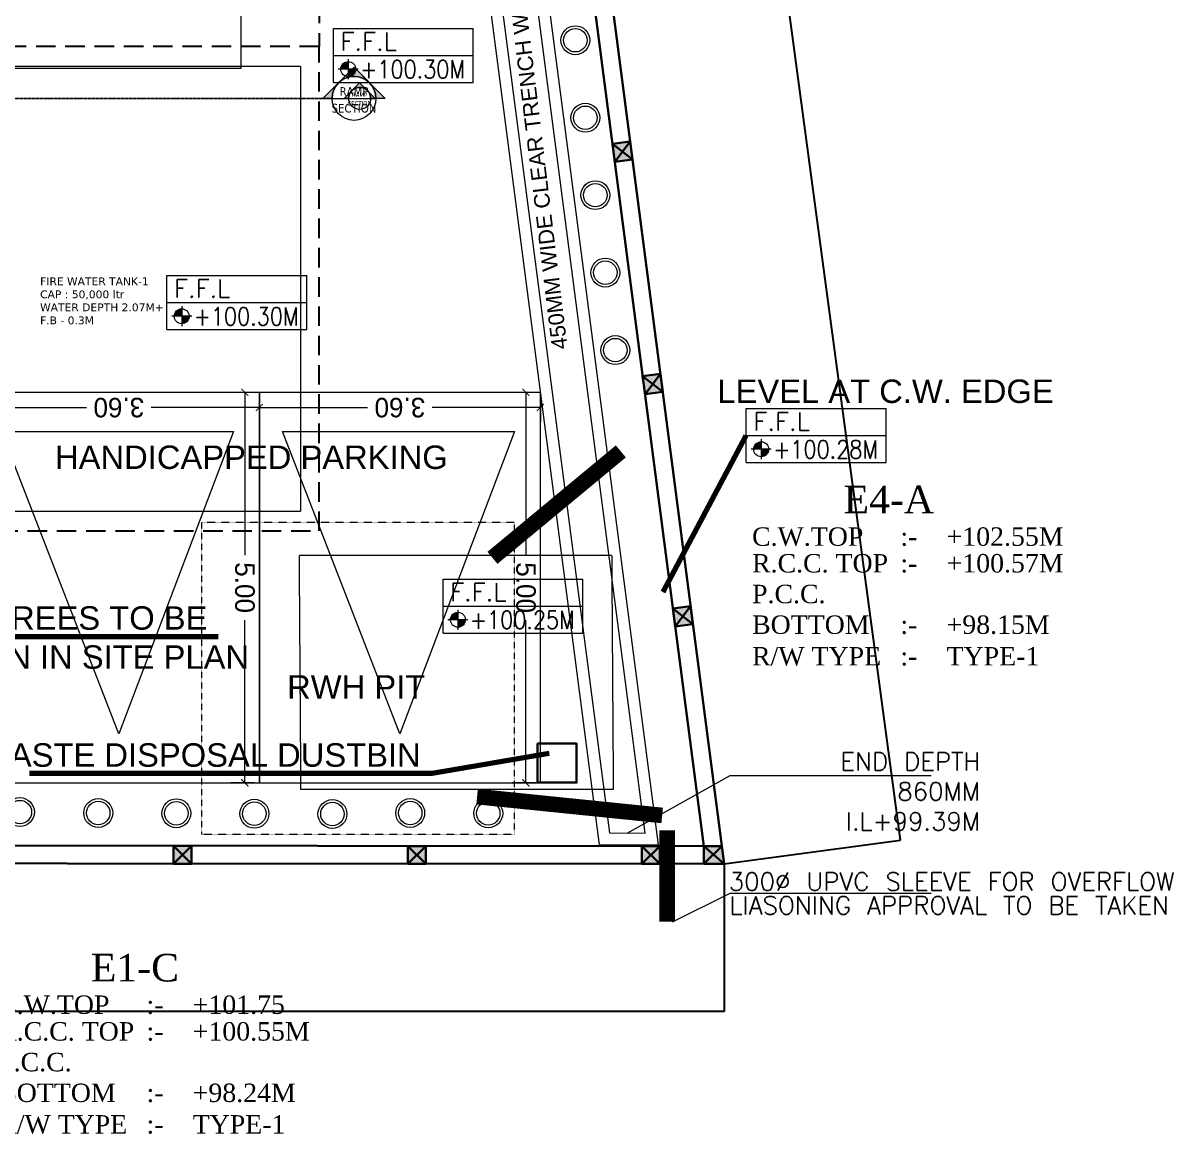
# Model space of a CAD drawing. Header units: inches. Extents: x 6 to 183294, y -48183 to 78918.
# Drawn here: x 158074 to 172805, y 19369 to 33594 of the extents above; entities that cross this region are included whole.
import ezdxf
from ezdxf.enums import TextEntityAlignment as Align

# ---------------------------------------------------------------- set-up
doc = ezdxf.new("R2010")
doc.units = ezdxf.units.IN
doc.header["$MEASUREMENT"] = 0
doc.header["$PDMODE"] = 35
for name, pattern in [('( Hidden )', [0.375, 0.25, -0.125]), ('CONTINULUS', [0]), ('PHANTOM2', [1.25, 0.625, -0.125, 0.125, -0.125, 0.125, -0.125])]:
    doc.linetypes.add(name, pattern=pattern)
for name, color, linetype, lineweight in [('0 @ 1 (2)', 8, 'Continuous', 0), ('CAR', 8, 'Continuous', 0), ('DD', 8, 'Continuous', 0), ('DIMENSION', 7, 'Continuous', 0), ('otla', 8, 'Continuous', 0), ('SDA_DIM', 8, 'Continuous', 5), ('SDA_DIM SITE LAYOUT', 8, 'Continuous', 0), ('SDA_MEP INPUTS', 8, 'Continuous', 0), ('SDA_RCC', 1, 'Continuous', 30), ('SDA_SECTION LINE', 8, 'Continuous', 0), ('SDA_SECTION LINE DETAILS', 8, 'Continuous', 0), ('SDA_TEXT_DETAILS', 8, 'Continuous', 0), ('SDA_TEXT_SITE', 8, 'Continuous', 0), ('SDA_TREES', 8, 'Continuous', 0), ('SDA_WALL', 7, 'Continuous', 30), ('WAGHOLI_COMPOUND WALL_R0_2020.12.08$0$SDA_TEXT', 8, 'Continuous', 0), ('WAGHOLI_COMPOUND WALL_R0_2020.12.08$0$TEXT', 8, 'Continuous', 0)]:
    doc.layers.add(name, color=color, linetype=linetype, lineweight=lineweight)
doc.layers.add('SDA_TEXT', color=21, linetype='Continuous')
doc.styles.add('abid', font='GOTHIC.TTF')
doc.styles.add('AR', font='arial.ttf')
doc.styles.add('arial', font='verdana.ttf')
doc.styles.get("Standard").update_dxf_attribs({"font": 'txt.shx'})
doc.styles.add('Tahoma', font='tahoma.ttf')
doc.styles.add('WAGHOLI_COMPOUND WALL_R0_2020.12.08$0$Times', font='times.ttf')
doc.dimstyles.new('SDA-100', dxfattribs={"dimtxt": 0.2, "dimasz": 0.18, "dimexe": 0.18, "dimexo": 0.0625, "dimgap": 0.015, "dimtad": 0, "dimzin": 0, "dimdsep": 46, "dimtxsty": 'Standard', "dimblk": 'ARCHTICK', "dimcen": 0.09, "dimclrd": 27, "dimclre": 27, "dimclrt": 21, "dimadec": 0, "dimazin": 0, "dimtfac": 1, "dimtofl": 0, "dimtmove": 1, "dimatfit": 3, "dimfxl": 0, "dimtolj": 1, "dimtzin": 0, "dimlwd": -1, "dimlwe": -1, "dimarcsym": 0})
doc.dimstyles.new('SDA-100 centerline', dxfattribs={"dimtxt": 0.23, "dimasz": 0.125, "dimexe": 0.18, "dimexo": 0.0625, "dimgap": 0.09, "dimtad": 0, "dimdec": 3, "dimzin": 0, "dimdsep": 46, "dimtxsty": 'Standard', "dimblk": 'ARCHTICK', "dimcen": 0.09, "dimclrd": 27, "dimclre": 27, "dimclrt": 21, "dimadec": 0, "dimazin": 0, "dimtfac": 1, "dimtdec": 3, "dimtofl": 0, "dimtmove": 1, "dimatfit": 3, "dimfxl": 0, "dimtolj": 1, "dimtzin": 0, "dimarcsym": 0})
doc.dimstyles.new('SDA-300', dxfattribs={"dimtxt": 0.6, "dimasz": 0.3, "dimexe": 0.54, "dimexo": 0.054, "dimgap": 0, "dimtad": 0, "dimzin": 0, "dimdsep": 46, "dimtxsty": 'Standard', "dimblk": 'ARCHTICK', "dimcen": 0.6, "dimclrd": 27, "dimclre": 27, "dimclrt": 21, "dimadec": 0, "dimazin": 0, "dimtfac": 1, "dimtofl": 0, "dimtmove": 1, "dimatfit": 3, "dimfxl": 0, "dimtolj": 1, "dimtzin": 0, "dimarcsym": 0})
doc.dimstyles.new('SDA-50', dxfattribs={"dimtxt": 0.1, "dimasz": 0.05, "dimexe": 0.09, "dimexo": 0.009, "dimgap": 0, "dimtad": 0, "dimzin": 0, "dimdsep": 46, "dimtxsty": 'Standard', "dimblk": 'ARCHTICK', "dimcen": 0.1, "dimclrd": 27, "dimclre": 27, "dimclrt": 21, "dimadec": 0, "dimazin": 0, "dimtfac": 1, "dimtofl": 0, "dimtmove": 1, "dimatfit": 3, "dimfxl": 0, "dimtolj": 1, "dimtzin": 0, "dimlwd": -1, "dimlwe": -1, "dimarcsym": 0})
doc.dimstyles.get("Standard").update_dxf_attribs({"dimtxt": 0.18, "dimasz": 0.18, "dimexe": 0.18, "dimexo": 0.0625, "dimgap": 0.09, "dimtad": 0, "dimtih": 1, "dimtoh": 1, "dimdec": 4, "dimzin": 0, "dimdsep": 46, "dimtxsty": 'Standard', "dimcen": 0.09, "dimadec": 0, "dimazin": 0, "dimtfac": 1, "dimtdec": 4, "dimtofl": 0, "dimtmove": 0, "dimatfit": 3, "dimfxl": 0, "dimtolj": 1, "dimtzin": 0, "dimarcsym": 0})

# ---------------------------------------------------------------- blocks, each defined once
blk = doc.blocks.new('_ArchTick')
at = {"color": 0, "const_width": 0.15}
blk.add_lwpolyline([(-0.5, -0.5), (0.5, 0.5)], dxfattribs=at)
blk = doc.blocks.new('*D130')
at = {"layer": 'Defpoints', "color": 0, "transparency": 16777216}
for p in [(31396.481, 11431.684), (31392.881, 11431.491), (31396.481, 11431.491)]:
    blk.add_point(p, dxfattribs=at)
at = {"layer": 'DIMENSION', "color": 0, "lineweight": -2, "transparency": 16777216}
for p, q in [((31392.881, 11431.554), (31392.881, 11431.864)), ((31396.481, 11431.554), (31396.481, 11431.864))]:
    blk.add_line(p, q, dxfattribs=at)
at = {"layer": 'DIMENSION', "transparency": 16777216}
for p, q in [((31392.881, 11431.684), (31394.267, 11431.684)), ((31396.481, 11431.684), (31395.095, 11431.684))]:
    blk.add_line(p, q, dxfattribs=at)
at = {"layer": 'DIMENSION', "transparency": 16777216, "xscale": 0.09, "yscale": 0.09, "zscale": 0.09, "rotation": 180}
blk.add_blockref('_ArchTick', (31392.881, 11431.684), dxfattribs=at)
at = {"layer": 'DIMENSION', "transparency": 16777216, "xscale": 0.09, "yscale": 0.09, "zscale": 0.09}
blk.add_blockref('_ArchTick', (31396.481, 11431.684), dxfattribs=at)
at = {"layer": 'DIMENSION', "transparency": 16777216, "insert": (31394.681, 11431.684), "char_height": 0.25, "attachment_point": 5, "style": 'abid'}
blk.add_mtext('\\A1;3.60', dxfattribs=at)
blk = doc.blocks.new('*D131')
at = {"layer": 'Defpoints', "color": 0, "transparency": 16777216}
for p in [(31392.881, 11436.491), (31393.068, 11436.491), (31392.881, 11431.491)]:
    blk.add_point(p, dxfattribs=at)
at = {"layer": 'DIMENSION', "color": 0, "lineweight": -2, "transparency": 16777216}
for p, q in [((31392.943, 11436.491), (31393.248, 11436.491)), ((31392.943, 11431.491), (31393.248, 11431.491))]:
    blk.add_line(p, q, dxfattribs=at)
at = {"layer": 'DIMENSION', "transparency": 16777216}
for p, q in [((31393.068, 11436.491), (31393.068, 11434.406)), ((31393.068, 11431.491), (31393.068, 11433.577))]:
    blk.add_line(p, q, dxfattribs=at)
at = {"layer": 'DIMENSION', "transparency": 16777216, "xscale": 0.09, "yscale": 0.09, "zscale": 0.09}
for p, rotation in [((31393.068, 11436.491), 90), ((31393.068, 11431.491), 270)]:
    blk.add_blockref('_ArchTick', p, dxfattribs=dict(at, rotation=rotation))
at = {"layer": 'DIMENSION', "transparency": 16777216, "insert": (31393.068, 11433.991), "char_height": 0.25, "attachment_point": 5, "rotation": 90, "style": 'abid'}
blk.add_mtext('\\A1;5.00', dxfattribs=at)
blk = doc.blocks.new('A$C1F0C6E6E')
h = blk.add_hatch(color=256)
h.dxf.hatch_style = 1
h.paths.add_polyline_path([(0.2, 0.35, 0.414214), (0.05, 0.2), (0.2, 0.2)])
h = blk.add_hatch(color=256)
h.dxf.hatch_style = 1
h.paths.add_polyline_path([(0.35, 0.2), (0.2, 0.2), (0.2, 0.05, 0.414214)])
for p, q in [((0.2, 0.4), (0.2, 0)), ((0.4, 0.2), (0, 0.2))]:
    blk.add_line(p, q)
blk.add_circle((0.2, 0.2), 0.15)
blk = doc.blocks.new('A$C6129482A')
for p, q in [((0, 0.557), (1.4, 0.557)), ((0, 0.017), (0, 0.557)), ((1.4, 0.017), (1.4, 0.557)), ((0, 0.287), (1.4, 0.287)), ((0, 0.017), (1.4, 0.017))]:
    blk.add_line(p, q)
at = {"xscale": 0.5, "yscale": 0.5, "zscale": 0.5}
blk.add_blockref('A$C1F0C6E6E', (0.049, 0.05), dxfattribs=at)
blk.add_text('F.F.L', height=0.18).set_placement((0.072, 0.337))
at = {"width": 0.85}
blk.add_attdef('F.F.L.', (0.27, 0.059), '', height=0.18, dxfattribs=at)
blk = doc.blocks.new('WAGHOLI_COMPOUND WALL_R0_2020.12.08$0$CW_PATAn')
at = {"layer": 'WAGHOLI_COMPOUND WALL_R0_2020.12.08$0$TEXT', "color": 1, "style": 'WAGHOLI_COMPOUND WALL_R0_2020.12.08$0$Times'}
for s, p in [('C.W.TOP', (-5.568, -1.883)), (':-', (0.472, -1.883)), ('R.C.C. TOP', (-5.568, -2.969)), (':-', (0.472, -2.969)), ('P.C.C.', (-5.568, -4.219)), ('BOTTOM  ', (-5.568, -5.469)), (':-', (0.472, -5.469)), ('R/W TYPE', (-5.568, -6.753)), (':-', (0.472, -6.753))]:
    blk.add_text(s, height=0.75, dxfattribs=at).set_placement(p)
blk.add_attdef('LABEL', text='', height=1.125, dxfattribs=at).set_placement((0, 0), align=Align.MIDDLE_CENTER)
for tag, p in [('CW_TOP', (2.353, -1.883)), ('PB_TOP', (2.353, -2.969)), ('FOOTING_BOTTOM', (2.353, -5.469)), ('PB_TYPE', (2.353, -6.753))]:
    blk.add_attdef(tag, p, '', height=0.75, dxfattribs=at)
blk = doc.blocks.new('tree guard')
at = {"layer": 'SDA_TREES'}
for radius in [0.185, 0.15]:
    blk.add_circle((0, 0), radius, dxfattribs=at)
blk = doc.blocks.new('A$C0D333917')
at = {"layer": 'SDA_TREES', "lineweight": -2}
for p, rotation in [((47.187, -89.503), 258.0632970018474), ((47.187, -90.503), 258.0632970018474), ((47.187, -91.503), 258.0632970018474), ((47.187, -92.503), 258.0632970018474), ((47.187, -93.503), 258.0632970018474), ((38.865, -98.393, -197.529), 340.449012419787), ((39.859, -98.533, -197.529), 340.449012419787), ((40.85, -98.665, -197.529), 340.449012419787), ((41.841, -98.798, -197.529), 340.449012419787), ((42.832, -98.93, -197.529), 340.449012419787), ((43.822, -99.045, -197.529), 340.449012419787), ((44.813, -99.177, -197.529), 340.449012419787)]:
    blk.add_blockref('tree guard', p, dxfattribs=dict(at, rotation=rotation))
blk = doc.blocks.new('*D634')
at = {"layer": 'Defpoints', "color": 0}
for p in [(162363, 74879), (160104, 74576), (167056, 22826)]:
    blk.add_point(p, dxfattribs=at)
at = {"layer": 'SDA_DIM SITE LAYOUT', "color": 27, "lineweight": -2}
for p, q in [((160104, 74576), (162364, 74880)), ((162363, 74879), (165839, 49005)), ((169315, 23130), (165840, 49004)), ((167056, 22826), (169316, 23130))]:
    blk.add_line(p, q, dxfattribs=at)
at = {"layer": 'SDA_DIM SITE LAYOUT', "color": 27, "lineweight": -2, "xscale": 0.3, "yscale": 0.3, "zscale": 0.3}
for p, rotation in [((162363, 74879), 97.6510951927509), ((169315, 23130), 277.6510951927509)]:
    blk.add_blockref('_ArchTick', p, dxfattribs=dict(at, rotation=rotation))
at = {"layer": 'SDA_DIM SITE LAYOUT', "color": 21, "insert": (165839, 49005), "char_height": 0.3, "attachment_point": 5, "rotation": 277.6511}
blk.add_mtext('\\A1;52214.78', dxfattribs=at)
blk = doc.blocks.new('*D635')
at = {"layer": 'Defpoints', "color": 0}
for p in [(118437, 22826), (167056, 22826), (167056, 20937)]:
    blk.add_point(p, dxfattribs=at)
at = {"layer": 'SDA_DIM SITE LAYOUT', "color": 27, "lineweight": -2}
for p, q in [((118437, 22826), (118437, 20936)), ((167056, 22826), (167056, 20936)), ((118437, 20937), (142746, 20937)), ((167056, 20937), (142748, 20937))]:
    blk.add_line(p, q, dxfattribs=at)
at = {"layer": 'SDA_DIM SITE LAYOUT', "color": 27, "lineweight": -2, "xscale": 0.3, "yscale": 0.3, "zscale": 0.3}
for p, rotation in [((118437, 20937), 179.9998394015424), ((167056, 20937), 359.9998394015425)]:
    blk.add_blockref('_ArchTick', p, dxfattribs=dict(at, rotation=rotation))
at = {"layer": 'SDA_DIM SITE LAYOUT', "color": 21, "insert": (142747, 20937), "char_height": 0.3, "attachment_point": 5, "rotation": 359.9998}
blk.add_mtext('\\A1;48618.69', dxfattribs=at)
blk = doc.blocks.new('A$C7A2D250A')
at = {"layer": 'SDA_RCC', "extrusion": (0, 0, -1)}
h = blk.add_hatch(color=252, dxfattribs=at)
h.dxf.hatch_style = 1
h.paths.add_polyline_path([(0.5, -0.5), (0.5, 0.5), (-0.5, 0.5), (-0.5, -0.5)])
for p, q in [((-0.5, -0.5), (0.5, 0.5)), ((0.5, -0.5), (-0.5, 0.5)), ((-0.5, -0.5), (-0.5, 0.5)), ((-0.5, 0.5), (0.5, 0.5)), ((0.5, 0.5), (0.5, -0.5)), ((0.5, -0.5), (-0.5, -0.5))]:
    blk.add_line(p, q, dxfattribs=at)
blk = doc.blocks.new('ext basement line')
at = {"layer": 'SDA_RCC', "linetype": '( Hidden )', "lineweight": 25, "elevation": -98.799}
blk.add_lwpolyline([(13.973, -96.267), (20.551, -96.267), (20.552, -94.817), (23.122, -94.817), (23.122, -94.187), (30.028, -94.187), (39.046, -94.187), (42.762, -122.734), (42.765, -127.78), (35.846, -127.78)], dxfattribs=at)
at = {"layer": 'SDA_RCC', "linetype": '( Hidden )', "lineweight": 25}
blk.add_lwpolyline([(32.764, -130.985), (30.757, -130.985), (26.281, -130.985), (26.281, -133.985), (42.765, -133.985), (42.765, -127.78), (42.765, -127.78)], dxfattribs=at)
blk = doc.blocks.new('*D741')
at = {"layer": 'Defpoints', "color": 0}
for p in [(154926, 33690), (160866, 33690), (160866, 33013)]:
    blk.add_point(p, dxfattribs=at)
at = {"layer": 'SDA_DIM', "color": 27}
for p, q in [((154926, 33690), (154926, 33013)), ((160866, 33690), (160866, 33013)), ((154926, 33013), (157895, 33013)), ((160866, 33013), (157897, 33013))]:
    blk.add_line(p, q, dxfattribs=at)
at = {"layer": 'SDA_DIM', "color": 27, "xscale": 0.18, "yscale": 0.18, "zscale": 0.18, "rotation": 180}
blk.add_blockref('_ArchTick', (154926, 33013), dxfattribs=at)
at = {"layer": 'SDA_DIM', "color": 27, "xscale": 0.18, "yscale": 0.18, "zscale": 0.18}
blk.add_blockref('_ArchTick', (160866, 33013), dxfattribs=at)
at = {"layer": 'SDA_DIM', "color": 21, "insert": (157896, 33013), "char_height": 0.2, "attachment_point": 5}
blk.add_mtext('\\A1;5939.45', dxfattribs=at)
blk = doc.blocks.new('*U157')
blk.add_hatch(color=256).paths.add_polyline_path([(-8.98, 0), (-6.35, 0, -0.198912), (-4.49, 4.49, -0.414214), (4.49, 4.49, -0.198912), (6.35, 0), (8.98, 0), (4.49, 4.49), (0, 8.98), (-4.49, 4.49)])
blk.add_line((-6.35, 0), (6.35, 0))
for points in [[(-6.35, 0), (-8.98, 0), (0, 8.98), (8.98, 0), (6.35, 0, 1)], [(4.49, 4.49, 0.414214), (-4.49, 4.49), (0, 8.98), (4.49, 4.49)]]:
    blk.add_lwpolyline(points, format="xyb", close=True)
blk.add_circle((0, 0), 6.35)
at = {"style": 'Tahoma', "flags": 8}
blk.add_attdef('VIEWNUMBER', text='', height=2.5, dxfattribs=at).set_placement((0, 0), align=Align.BOTTOM_CENTER)
blk.add_attdef('SHEETNUMBER', text='', height=2.5, dxfattribs=at).set_placement((0, -1.59), align=Align.TOP_CENTER)
blk = doc.blocks.new('H CAR')
at = {"layer": 'CAR', "lineweight": 0}
blk.add_lwpolyline([(31396.48082, 11436.4913), (31392.88082, 11436.4913), (31392.88082, 11431.4913), (31396.48082, 11431.4913)], close=True, dxfattribs=at)
blk.add_lwpolyline([(31396.18612, 11431.99236), (31393.2127, 11431.99236), (31394.68082, 11435.86131), (31396.18612, 11431.99236)], dxfattribs=at)
at = {"layer": 'DIMENSION'}
for p2, distance, picture, middle in [((31392.88082, 11436.4913), -0.18763, '*D131', (31393.06845, 11433.9913)), ((31396.48082, 11431.4913), 0.19268, '*D130', (31394.68082, 11431.68398))]:
    dim = blk.add_aligned_dim(p1=(31392.88082, 11431.4913), p2=p2, distance=distance, dimstyle='Standard', override={"dimtxsty": 'abid', "dimclrd": 256, "dimclrt": 256, "dimfxl": 0.5, "dimfxlon": 1, "dimlwd": 65535}, dxfattribs=at)
    dim.commit()
    dim.dimension.update_dxf_attribs({"geometry": picture, "text_midpoint": middle})

msp = doc.modelspace()

# ---------------------------------------------------------------- hatches: boundary and pattern name
at = {"layer": 'SDA_RCC', "extrusion": (0, 0, -1)}
h = msp.add_hatch(color=252, dxfattribs=at)
h.dxf.hatch_style = 1
h.paths.add_polyline_path([(-166794.263, 22826.049), (-166794.263, 23056.049), (-167026.204, 23056.053), (-167056.154, 22826.049)])

# ---------------------------------------------------------------- linework, layer by layer
at = {"layer": 'otla', "linetype": '( Hidden )', "elevation": -493530.873}
msp.add_lwpolyline([(161614.695, 26781.217), (165614.695, 26781.217), (165635.241, 23781.006), (161635.241, 23781.006)], close=True, dxfattribs=at)
at = {"layer": 'SDA_MEP INPUTS', "elevation": -690990.873}
msp.add_lwpolyline([(159515.694, 74505.688), (158772.108, 74407.803), (165456.658, 23072.792), (166213.055, 23072.291), (159515.163, 74505.618)], dxfattribs=at)
msp.add_lwpolyline([(159385.816, 74337.297), (158940.194, 74278.636), (165588.403, 23222.705), (166042.24, 23222.404)], close=True, dxfattribs=at)
at = {"layer": 'SDA_MEP INPUTS', "color": 252, "linetype": '( Hidden )', "const_width": 200}
for points, elevation in [([(164087.781, 26745.812), (165732.204, 28108.574)], -493461.873), ([(163891.235, 23688.834), (166261.521, 23447.586)], -493461.873), ([(166327.138, 23258.336), (166327.138, 22085.735)], -592260.873)]:
    msp.add_lwpolyline(points, dxfattribs=dict(at, elevation=elevation))
at = {"layer": 'SDA_MEP INPUTS', "linetype": '( Hidden )', "ltscale": 0.5, "elevation": -493461.873}
msp.add_lwpolyline([(160365.702, 27204.233), (164365.702, 27204.233), (164365.702, 23204.233), (160365.702, 23204.233)], close=True, dxfattribs=at)
at = {"layer": 'SDA_RCC', "extrusion": (0, 0, -1)}
for p, q in [((166794.263, 22826.049, -98405.345), (167026.205, 23056.049, -98405.345)), ((167056.154, 22826.049, -197135.345), (166794.263, 23056.049, -98405.345)), ((166794.263, 22826.049, -98405.345), (166794.263, 23056.049, -98405.345)), ((167026.204, 23056.053, -98405.345), (167056.154, 22826.049, -98405.345)), ((167056.15, 22826.052, -197133.873), (166794.263, 22826.049, -98405.345))]:
    msp.add_line(p, q, dxfattribs=at)
at = {"layer": 'SDA_RCC'}
msp.add_line((166794.263, 23056.049, -98405.345), (167026.205, 23056.049, -98405.345), dxfattribs=at)
at = {"layer": 'SDA_RCC', "elevation": -197133.873}
msp.add_lwpolyline([(118437.457, 22826.189), (118437.457, 22826.189), (126198.69, 22772.417), (150223.812, 22835.313), (167056.15, 22826.052), (167056.15, 22826.052), (167056.15, 22826.052), (163030.937, 53755.125), (160104.26, 74575.975), (160104.26, 74575.975), (160104.26, 74575.975), (160104.26, 74575.975), (160104.26, 74575.975), (112452.695, 68509.43), (112509.229, 68076.873)], close=True, dxfattribs=at)
msp.add_lwpolyline([(156887.459, 23061.647), (166794.259, 23056.196), (162803.012, 53724.275), (159896.963, 74398.374)], dxfattribs=at)
at = {"layer": 'SDA_RCC', "linetype": '( Hidden )', "lineweight": 13, "elevation": -295932.873}
msp.add_lwpolyline([(157088.378, 33040.84), (161630.805, 33040.84), (161630.805, 27339.93), (157088.378, 27339.93)], close=True, dxfattribs=at)
at = {"layer": 'SDA_SECTION LINE', "linetype": 'PHANTOM2'}
msp.add_line((161916.631, 32628.821, -394731.873), (120346.828, 32628.821, -394731.873), dxfattribs=at)
at = {"layer": 'SDA_SECTION LINE DETAILS', "linetype": 'PHANTOM2'}
msp.add_line((119532.232, 32628.821, -394731.873), (162187.248, 32628.821, -394731.873), dxfattribs=at)
at = {"layer": 'SDA_WALL', "color": 6, "ltscale": 20, "elevation": -295932.873}
msp.add_lwpolyline([(118437.44, 22826.275), (118437.44, 22826.275), (126198.673, 22772.504), (150223.795, 22835.4), (167056.134, 22826.139), (167056.134, 22826.139), (167056.134, 22826.139), (163030.921, 53755.211), (160104.243, 74576.062), (160104.243, 74576.062), (160104.243, 74576.062), (160104.243, 74576.062), (160104.243, 74576.062), (112452.678, 68509.517), (112509.212, 68076.96)], close=True, dxfattribs=at)
at = {"layer": 'SDA_WALL', "elevation": -394731.873}
msp.add_lwpolyline([(164665.764, 24368.603), (164665.764, 23868.603), (165165.764, 23868.603), (165165.764, 24368.603), (164665.764, 24368.603)], dxfattribs=at)

# ---------------------------------------------------------------- block references
at = {"layer": '0 @ 1 (2)', "linetype": 'PHANTOM2'}
ref = msp.add_blockref('*U157', (162314.378, 32628.821, -394731.873), dxfattribs=dict(at, xscale=44.2913385826704, yscale=44.2913385826704, zscale=44.2913385826704))
ref.add_attrib('VIEWNUMBER', 'RAMP', dxfattribs={"layer": '0', "height": 110.7283, "style": 'Tahoma'}).set_placement((162314.378, 32628.821, -394731.873), align=Align.BOTTOM_CENTER)
ref.add_attrib('SHEETNUMBER', 'SECTION', dxfattribs={"layer": '0', "height": 110.7283, "style": 'Tahoma'}).set_placement((162314.378, 32558.509, -394731.873), align=Align.TOP_CENTER)
ref = msp.add_blockref('*U157', (162386.122, 32628.821, -394731.873), dxfattribs=dict(at, xscale=22.1456692913352, yscale=22.1456692913352, zscale=22.1456692913352))
ref.add_attrib('VIEWNUMBER', 'RAMP', dxfattribs={"layer": '0', "height": 55.3642, "style": 'Tahoma'}).set_placement((162386.122, 32628.821, -394731.873), align=Align.BOTTOM_CENTER)
ref.add_attrib('SHEETNUMBER', 'SECTION', dxfattribs={"layer": '0', "height": 55.3642, "style": 'Tahoma'}).set_placement((162386.122, 32593.665, -394731.873), align=Align.TOP_CENTER)
at = {"layer": 'CAR', "xscale": 1000, "yscale": 1000, "zscale": 1000, "rotation": 180}
for p in [(31553983.333, 11460355.65, -690990.873), (31557583.333, 11460355.65, -690990.873)]:
    msp.add_blockref('H CAR', p, dxfattribs=at)
at = {"layer": 'DD', "linetype": 'CONTINULUS', "xscale": 1000, "yscale": 1000, "zscale": 1000, "rotation": 7.357908311673977}
msp.add_blockref('A$C0D333917', (106888.848, 116095.806, -197202.873), dxfattribs=at)
at = {"layer": 'SDA_RCC', "linetype": '( Hidden )', "xscale": 1000, "yscale": 1000, "zscale": 1000}
msp.add_blockref('ext basement line', (119101.378, 161074.759, -295932.873), dxfattribs=at)
at = {"layer": 'SDA_RCC', "xscale": 229.9999999999999, "yscale": 229.9999999999999, "zscale": 1000, "rotation": 7.539076493901381}
for p in [(165753.009, 31946.152, -197133.873), (166140.668, 28971.304, -197133.873), (166527.339, 25996.327, -197133.873)]:
    msp.add_blockref('A$C7A2D250A', p, dxfattribs=at)
at = {"layer": 'SDA_RCC', "xscale": 230, "yscale": 230, "zscale": 1000}
for p in [(160117.459, 22944.807, -197133.873), (163117.457, 22941.188, -197133.873), (166117.457, 22941.188, -197133.873)]:
    msp.add_blockref('A$C7A2D250A', p, dxfattribs=at)
at = {"layer": 'SDA_TEXT_SITE', "xscale": 1280, "yscale": 1280, "zscale": 1280}
for p, values in [((162050.108, 32810.747, -394731.873), {'F.F.L.': '+100.30M'}), ((159916.954, 29647.064, -394731.873), {'F.F.L.': '+100.30M'}), ((167339.432, 27943.866, -394731.873), {'F.F.L.': '+100.28M'}), ((163454.903, 25761.451, -394731.873), {'F.F.L.': '+100.25M'})]:
    msp.add_blockref('A$C6129482A', p, dxfattribs=at).add_auto_attribs(values)
at = {"layer": 'WAGHOLI_COMPOUND WALL_R0_2020.12.08$0$SDA_TEXT', "xscale": 314.5845115465136, "yscale": 314.5845115465136, "zscale": 314.5845115465136}
for p, values in [((169164.705, 27492.625, -394731.873), {'LABEL': 'E4-A', 'CW_TOP': '+102.55M', 'PB_TOP': '+100.57M', 'FOOTING_BOTTOM': '+98.15M', 'PB_TYPE': 'TYPE-1'}), ((159508.193, 21498.764, -394731.873), {'LABEL': 'E1-C', 'CW_TOP': '+101.75', 'PB_TOP': '+100.55M', 'FOOTING_BOTTOM': '+98.24M', 'PB_TYPE': 'TYPE-1'})]:
    msp.add_blockref('WAGHOLI_COMPOUND WALL_R0_2020.12.08$0$CW_PATAn', p, dxfattribs=at).add_auto_attribs(values)

# ---------------------------------------------------------------- texts
at = {"layer": 'SDA_MEP INPUTS', "lineweight": 0}
for s, p in [('300%%C UPVC SLEEVE FOR OVERFLOW', (167115.468, 22485.381, -493392.873)), ('LIASONING APPROVAL TO BE TAKEN', (167124.185, 22180.552, -493392.873))]:
    msp.add_text(s, height=230, dxfattribs=at).set_placement(p)
at = {"layer": 'SDA_MEP INPUTS', "insert": (163936.904, 36985.437, -394731.873), "char_height": 200.0055, "width": 11713.83743, "attachment_point": 3, "rotation": 96.8817141, "style": 'AR'}
msp.add_mtext('450MM WIDE CLEAR TRENCH WITH COVER SLOPE 1:200  ', dxfattribs=at)
at = {"layer": 'SDA_MEP INPUTS', "lineweight": 0, "insert": (170337.833, 24253.641, -303376.802), "char_height": 230, "width": 3199.07176, "attachment_point": 3}
msp.add_mtext('\\pi585.46412;{\\C4;END DEPTH }\\pi585.46412;{\\C4;860MM I.L+99.39M}', dxfattribs=at)
at = {"layer": 'SDA_TEXT_DETAILS', "insert": (158293.325, 30336.474, -295932.873), "char_height": 100, "width": 1748.21235, "attachment_point": 1, "style": 'arial'}
msp.add_mtext('FIRE WATER TANK-1\\PCAP : 50,000 ltr{\\fISOCPEUR|b0|i0|c0|p34;\\H1.25x;\\P}WATER DEPTH 2.07M+\\PF.B - 0.3M\\P ', dxfattribs=at)
at = {"layer": 'SDA_TEXT_SITE', "style": 'AR'}
for s, p in [('HANDICAPPED PARKING', (158484.932, 27883.771, 99125.127)), ('WASTE DISPOSAL DUSTBIN', (157510.447, 24071.326, -295932.873))]:
    msp.add_text(s, height=300, dxfattribs=at).set_placement(p)
at = {"layer": 'SDA_TEXT_SITE', "char_height": 300, "attachment_point": 1, "style": 'AR'}
for s, insert, width in [('\\pi697.97063;LEVEL AT C.W. EDGE', (166270.995, 29028.847, -295932.873), 5712.58518), ('\\pi607.25298;95 NUMBER OF TREES TO BE \\pi607.25298;PLANTED AS SHOWN IN SITE PLAN', (153845.279, 26125.696, -394731.873), 7194.24675), ('\\pi2498.50022;RWH PIT', (158959.025, 25243.442, -296070.873), 6790.86128)]:
    msp.add_mtext(s, dxfattribs=dict(at, insert=insert, width=width))

# ---------------------------------------------------------------- dimensions: what is measured, and where the dimension line sits
at = {"layer": 'SDA_DIM'}
dim = msp.add_linear_dim(base=(160865.672, 33013.469, -98334.873), p1=(154926.219, 33689.968, -197133.873), p2=(160865.672, 33689.968, -197133.873), dimstyle='SDA-100', dxfattribs=at)
dim.commit()
dim.dimension.update_dxf_attribs({"geometry": '*D741', "text_midpoint": (157895.946, 33013.469, -98334.873)})
at = {"layer": 'SDA_DIM SITE LAYOUT'}
for p1, p2, distance, picture, middle in [((167056.15, 22826.052, -197133.873), (160104.26, 74575.975, -197133.873), -2279.5, '*D634', (165839.411, 49004.507, -197133.873)), ((118437.457, 22826.189, -197133.873), (167056.15, 22826.052, -197133.873), -1889.281, '*D635', (142746.798, 20936.839, -197133.873))]:
    dim = msp.add_aligned_dim(p1=p1, p2=p2, distance=distance, dimstyle='SDA-300', override={"dimtxt": 0.3, "dimblk": 'ArchTick'}, dxfattribs=at)
    dim.commit()
    dim.dimension.update_dxf_attribs({"geometry": picture, "text_midpoint": middle})

# ---------------------------------------------------------------- leaders
at = {"layer": 'SDA_MEP INPUTS', "lineweight": 0}
for points in [[(165815.322, 23222.555, -394731.873), (167132.374, 23957.326, -394731.873), (169707.208, 23957.326, -394731.873)], [(166391.99, 22085.735, -394731.873), (167132.374, 22451.277, -394731.873), (169707.208, 22451.277, -394731.873)]]:
    msp.add_leader(points, dimstyle='SDA-50', override={"dimgap": 0, "dimtad": 0, "dimzin": 1, "dimclrd": 256}, dxfattribs=at)
at = {"layer": 'SDA_TEXT'}
for points in [[(166275.086, 26311.467, -493530.873), (167339.432, 28311.39, -493530.873)], [(149194.139, 23469.918, -295932.873), (153571.29, 25740.587, -295932.873), (160572.753, 25740.587, -295932.873)]]:
    msp.add_leader(points, dimstyle='SDA-100 centerline', override={"dimscale": 1, "dimtxt": 0.23, "dimasz": 0.2, "dimgap": 0.09, "dimtad": 0, "dimtxsty": 'Standard', "dimclrd": 256, "dimlwd": 65535}, dxfattribs=at)
at = {"layer": 'SDA_TEXT_SITE'}
msp.add_leader([(164813.802, 24238.693, -394731.873), (163314.916, 23986.002, -394731.873), (158159.161, 23986.002, -394731.873)], dimstyle='SDA-50', override={"dimscale": 1, "dimtxt": 0.1, "dimasz": 0.05, "dimgap": 0, "dimtad": 0, "dimzin": 1, "dimtxsty": 'Standard', "dimclrd": 256, "dimlwd": 65535}, dxfattribs=at)

doc.saveas('drawing.dxf')
